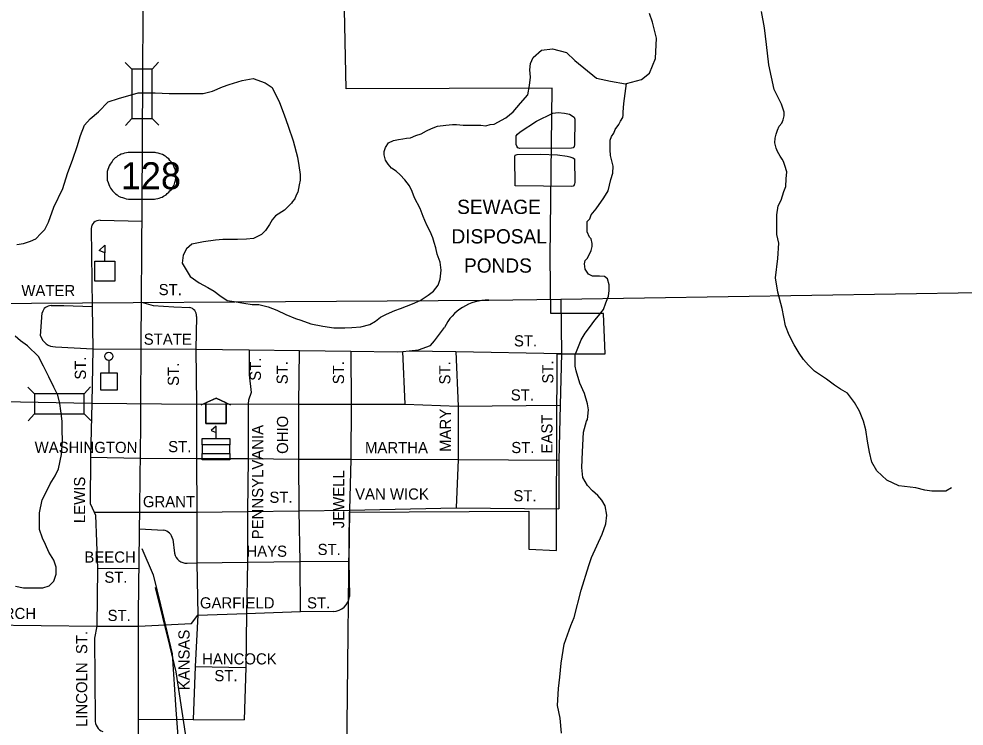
# Model space of a CAD drawing. Extents: x -18.23 to -13.35, y 92.55 to 96.49.
# Drawn here: x -16.418 to -15.291, y 94.144 to 94.987 of the extents above; entities that cross this region are included whole.
import ezdxf

# ---------------------------------------------------------------- set-up
doc = ezdxf.new("R2010")
doc.units = 0
for name, color, linetype in [('PL City Bridges', 7, 'Continuous'), ('PL City City Hall', 7, 'Continuous'), ('PL City City Limits and Fill', 7, 'Continuous'), ('PL City K Route', 7, 'Continuous'), ('PL City K Rte Shields', 7, 'Continuous'), ('PL City Local Rd Street Names', 7, 'Continuous'), ('PL City Local Roads', 7, 'Continuous'), ('PL City Museum', 7, 'Continuous'), ('PL City Post Office', 7, 'Continuous'), ('PL City Railroads', 7, 'Continuous'), ('PL City Rivers', 7, 'Continuous'), ('PL City Schools', 7, 'Continuous'), ('PL City Section Lines', 7, 'Continuous'), ('PL City Sewage Disposal', 7, 'Continuous'), ('PL City Tributaries', 7, 'Continuous')]:
    doc.layers.add(name, color=color, linetype=linetype)

msp = doc.modelspace()

# ---------------------------------------------------------------- linework, layer by layer
at = {"layer": 'PL City Bridges'}
for p, q in [((-16.2912, 94.9349), (-16.2831, 94.9271)), ((-16.2512, 94.9353), (-16.259, 94.9271)), ((-16.2831, 94.8681), (-16.2908, 94.8599)), ((-16.259, 94.8681), (-16.2509, 94.8603)), ((-16.4072, 94.5477), (-16.3991, 94.5399)), ((-16.34, 94.5399), (-16.3322, 94.548)), ((-16.4068, 94.5077), (-16.3991, 94.5158)), ((-16.34, 94.5158), (-16.3318, 94.5081))]:
    msp.add_line(p, q, dxfattribs=at)
for points in [[(-16.259, 94.8681), (-16.259, 94.9271), (-16.2831, 94.9271), (-16.2831, 94.8681), (-16.259, 94.8681)], [(-16.34, 94.5399), (-16.3991, 94.5399), (-16.3991, 94.5158), (-16.34, 94.5158), (-16.34, 94.5399)]]:
    msp.add_lwpolyline(points, dxfattribs=at)
at = {"layer": 'PL City City Hall'}
for p, q in [((-16.2005, 94.5268), (-16.1825, 94.5348)), ((-16.1825, 94.5348), (-16.1654, 94.5268))]:
    msp.add_line(p, q, dxfattribs=at)
msp.add_lwpolyline([(-16.1824, 94.5347), (-16.1948, 94.5292), (-16.1948, 94.5043), (-16.1706, 94.5043), (-16.1706, 94.5292)], close=True, dxfattribs=at)
for points in [[(-16.1909, 94.5043), (-16.1948, 94.5044), (-16.1948, 94.5293)], [(-16.1707, 94.5292), (-16.1707, 94.5043), (-16.191, 94.5043)]]:
    msp.add_lwpolyline(points, dxfattribs=at)
at = {"layer": 'PL City City Limits and Fill'}
for points in [[(-15.7842, 94.7031), (-15.782, 94.9041), (-16.0276, 94.9035), (-16.0328, 95.149), (-16.4208, 95.1485)], [(-15.7768, 94.393), (-15.7761, 94.5876), (-15.7189, 94.5875), (-15.7206, 94.6356), (-15.7835, 94.6356), (-15.7842, 94.7031)], [(-16.029, 93.8917), (-16.0237, 94.3986), (-15.8099, 94.3999), (-15.8096, 94.3547), (-15.7766, 94.3531), (-15.7768, 94.393)]]:
    msp.add_lwpolyline(points, dxfattribs=at)
at = {"layer": 'PL City K Route'}
msp.add_lwpolyline([(-16.2833, 92.6531), (-16.2833, 92.663), (-16.2832, 92.6743), (-16.278, 93.4643), (-16.2776, 93.6506), (-16.2761, 93.9005), (-16.275, 94.0731), (-16.2751, 94.2781), (-16.2735, 94.4056), (-16.2727, 94.4706), (-16.2723, 94.5017), (-16.2722, 94.5256), (-16.2718, 94.5987), (-16.2708, 94.7647), (-16.2686, 95.1498), (-16.2655, 95.6763), (-16.2596, 96.4415)], dxfattribs=at)
at = {"layer": 'PL City K Rte Shields'}
msp.add_lwpolyline([(-16.2582, 94.8276), (-16.2851, 94.8276), (-16.2874, 94.8276), (-16.2895, 94.8271), (-16.2918, 94.8269), (-16.2939, 94.8261), (-16.2957, 94.8254), (-16.298, 94.8244), (-16.2999, 94.8235), (-16.3014, 94.8221), (-16.3029, 94.8212), (-16.3041, 94.8201), (-16.3058, 94.8185), (-16.3067, 94.8168), (-16.3079, 94.8153), (-16.3088, 94.8138), (-16.31, 94.8117), (-16.3111, 94.8093), (-16.3118, 94.8074), (-16.3124, 94.8049), (-16.3126, 94.8026), (-16.3126, 94.7998), (-16.3126, 94.7975), (-16.3124, 94.7945), (-16.3115, 94.7918), (-16.3107, 94.7894), (-16.3098, 94.7875), (-16.3086, 94.785), (-16.3073, 94.7835), (-16.306, 94.7818), (-16.3043, 94.7797), (-16.3024, 94.7782), (-16.3007, 94.7771), (-16.299, 94.7757), (-16.2961, 94.7744), (-16.2944, 94.7738), (-16.292, 94.7731), (-16.2899, 94.7725), (-16.2872, 94.7721), (-16.2851, 94.7721), (-16.2582, 94.7721), (-16.2562, 94.7721), (-16.2543, 94.7725), (-16.2522, 94.7727), (-16.2507, 94.7731), (-16.2486, 94.774), (-16.2471, 94.7744), (-16.2454, 94.7754), (-16.2437, 94.7765), (-16.2423, 94.7772), (-16.2408, 94.7786), (-16.2389, 94.7801), (-16.2378, 94.7818), (-16.2359, 94.7835), (-16.2342, 94.7862), (-16.2327, 94.7888), (-16.2319, 94.7918), (-16.2312, 94.7943), (-16.2308, 94.7968), (-16.2306, 94.7994), (-16.2308, 94.8017), (-16.231, 94.8043), (-16.2312, 94.8064), (-16.2319, 94.8079), (-16.2325, 94.81), (-16.2336, 94.8125), (-16.2348, 94.8147), (-16.2363, 94.8166), (-16.2376, 94.8182), (-16.2391, 94.8199), (-16.241, 94.8212), (-16.2423, 94.8225), (-16.2444, 94.824), (-16.2467, 94.8252), (-16.2492, 94.8261), (-16.2518, 94.8269), (-16.2541, 94.8272), (-16.2552, 94.8274), (-16.2565, 94.8276)], close=True, dxfattribs=at)
at = {"layer": 'PL City Local Roads'}
for points in [[(-16.3208, 94.7468), (-16.2709, 94.7457)], [(-16.3317, 94.7369), (-16.3303, 94.6438), (-16.3296, 94.5933), (-16.3307, 94.5288), (-16.3322, 94.4642), (-16.3327, 94.4091), (-16.3282, 94.3988), (-16.3265, 94.395), (-16.3239, 94.3315), (-16.3249, 94.2629), (-16.3276, 94.2484), (-16.3269, 94.1514)], [(-15.8575, 94.6515), (-15.7715, 94.6526), (-15.2728, 94.6608), (-14.9164, 94.6651), (-14.396, 94.6666)], [(-16.3793, 94.6451), (-16.3642, 94.6453), (-16.3303, 94.6438)], [(-16.2715, 94.6493), (-16.2575, 94.6451), (-16.233, 94.6437), (-16.2144, 94.6429)], [(-15.7715, 94.6526), (-15.7708, 94.5881), (-15.7723, 94.5262), (-15.7739, 94.4606), (-15.7739, 94.4028)], [(-16.3919, 94.6088), (-16.39, 94.6365)], [(-16.2059, 94.6322), (-16.2069, 94.593), (-16.2061, 94.5274), (-16.2061, 94.4627), (-16.2054, 94.3987), (-16.2054, 94.3383), (-16.2046, 94.2758), (-16.2074, 94.2146), (-16.21, 94.1516)], [(-15.9524, 94.5911), (-15.9414, 94.5921), (-15.9268, 94.5975), (-15.9223, 94.6029), (-15.9104, 94.6189)], [(-16.3741, 94.5959), (-16.3296, 94.5933), (-16.2069, 94.593), (-16.1433, 94.5921), (-16.0832, 94.5914), (-16.0221, 94.5906), (-15.9669, 94.5899), (-15.9598, 94.5905), (-15.9524, 94.5911), (-15.8967, 94.5902), (-15.7708, 94.5881)], [(-16.1433, 94.5921), (-16.1431, 94.5626), (-16.1408, 94.5416), (-16.1408, 94.5416), (-16.144, 94.5321), (-16.1443, 94.5281), (-16.1443, 94.4627), (-16.145, 94.3994), (-16.145, 94.3391), (-16.1465, 94.278), (-16.1473, 94.2136), (-16.149, 94.1513)], [(-16.0839, 94.5274), (-16.0832, 94.5914)], [(-16.0221, 94.5906), (-16.0214, 94.5274), (-16.0221, 94.462), (-16.0236, 94.4013), (-16.0243, 94.3405), (-16.0236, 94.2983)], [(-15.957, 94.5277), (-15.9598, 94.5905)], [(-15.8967, 94.5902), (-15.8941, 94.5251), (-15.8941, 94.4616), (-15.8962, 94.4039)], [(-17.2471, 94.5744), (-17.1231, 94.5733), (-16.8048, 94.5742), (-16.7672, 94.5723), (-16.7478, 94.5688), (-16.7305, 94.5629), (-16.7015, 94.5509), (-16.6792, 94.5427), (-16.6607, 94.5371), (-16.6444, 94.5344), (-16.6236, 94.5325), (-16.5227, 94.5324), (-16.3307, 94.5288), (-16.2061, 94.5274), (-16.1443, 94.5281), (-16.0839, 94.5274), (-16.0214, 94.5274), (-15.957, 94.5277), (-15.8941, 94.5251), (-15.7723, 94.5262)], [(-16.0839, 94.462), (-16.0839, 94.5274)], [(-16.3322, 94.4642), (-16.2728, 94.4632), (-16.2061, 94.4627), (-16.1443, 94.4627), (-16.0839, 94.462), (-16.0221, 94.462), (-15.8941, 94.4616), (-15.7739, 94.4606)], [(-16.0835, 94.4002), (-16.0839, 94.462)], [(-16.3282, 94.3988), (-16.2054, 94.3987), (-16.145, 94.3994), (-16.0835, 94.4002), (-16.0236, 94.4013), (-15.8962, 94.4039), (-15.7739, 94.4028)], [(-16.0825, 94.3398), (-16.0835, 94.4002)], [(-16.2739, 94.3789), (-16.2453, 94.3773)], [(-16.2344, 94.3664), (-16.2323, 94.3498)], [(-16.2172, 94.3378), (-16.2054, 94.3383), (-16.145, 94.3391), (-16.0825, 94.3398), (-16.0243, 94.3405)], [(-16.0818, 94.2802), (-16.0825, 94.3398)], [(-16.3239, 94.3315), (-16.2744, 94.3321)], [(-16.458, 94.2643), (-16.3249, 94.2629), (-16.2751, 94.2629), (-16.212, 94.266), (-16.2046, 94.2758), (-16.1465, 94.278), (-16.0818, 94.2802), (-16.043, 94.2806)], [(-16.2074, 94.2146), (-16.1473, 94.2136)], [(-16.275, 94.1519), (-16.21, 94.1516), (-16.149, 94.1513)]]:
    msp.add_lwpolyline(points, dxfattribs=at)
for centre, radius, start, end in [((-16.3212, 94.7363), 0.0105, 87.6642, 176.611), ((-16.3795, 94.6344), 0.0106, 88.7534, 168.9062), ((-15.8584, 94.5938), 0.0577, 89.0876, 154.1685), ((-16.2164, 94.6326), 0.0105, 357.6296, 78.9473), ((-16.3744, 94.6142), 0.0183, 197.0769, 270.9131), ((-16.247, 94.3648), 0.0127, 7.4809, 82.5191), ((-16.2175, 94.3529), 0.0151, 192.1001, 271.0637), ((-16.0431, 94.3001), 0.0196, 270.2809, 354.7481), ((-16.3128, 94.1504), 0.0141, 175.9738, 250.3202)]:
    msp.add_arc(centre, radius, start, end, dxfattribs=at)
at = {"layer": 'PL City Museum'}
msp.add_line((-16.1827, 94.4869), (-16.1827, 94.4937), dxfattribs=at)
for points in [[(-16.1827, 94.4937), (-16.1827, 94.5013), (-16.1886, 94.4962)], [(-16.1664, 94.4867), (-16.1664, 94.4791), (-16.1993, 94.4791), (-16.1993, 94.4867)], [(-16.1664, 94.4688), (-16.1664, 94.4612), (-16.1993, 94.4612), (-16.1993, 94.4688)]]:
    msp.add_lwpolyline(points, close=True, dxfattribs=at)
msp.add_lwpolyline([(-16.1664, 94.477), (-16.1664, 94.4791), (-16.1993, 94.4791), (-16.1993, 94.4688), (-16.1664, 94.4688), (-16.1664, 94.4773)], dxfattribs=at)
at = {"layer": 'PL City Post Office'}
msp.add_line((-16.3103, 94.5642), (-16.3103, 94.5799), dxfattribs=at)
msp.add_lwpolyline([(-16.3202, 94.5444), (-16.3202, 94.5647), (-16.3006, 94.5647), (-16.3006, 94.5444)], close=True, dxfattribs=at)
msp.add_circle((-16.3105, 94.5846), 0.00492, dxfattribs=at)
at = {"layer": 'PL City Railroads'}
for points in [[(-16.2713, 94.3554), (-16.2578, 94.324), (-16.2488, 94.2882), (-16.2352, 94.23), (-16.2307, 94.1629), (-16.2216, 94.042), (-16.2077, 93.8541), (-16.1986, 93.7377), (-16.1896, 93.7063), (-16.1672, 93.6525), (-16.0908, 93.4779), (-16.046, 93.4108), (-15.9521, 93.2989), (-15.8445, 93.2049), (-15.7686, 93.1645), (-15.7015, 93.1331), (-15.6436, 93.1286), (-15.572, 93.124), (-15.5006, 93.1239), (-15.398, 93.1327), (-15.224, 93.1325)], [(-16.1892, 93.7066), (-16.1937, 93.7253), (-16.1989, 93.766), (-16.205, 93.8773), (-16.2075, 93.9161), (-16.2113, 93.9926), (-16.2148, 94.0564), (-16.219, 94.1348), (-16.2303, 94.2084), (-16.2377, 94.2398), (-16.2548, 94.3089)]]:
    msp.add_lwpolyline(points, dxfattribs=at)
at = {"layer": 'PL City Rivers'}
for points in [[(-15.6934, 94.91), (-15.6753, 94.9147), (-15.6657, 94.9223), (-15.6587, 94.9395), (-15.6576, 94.9637), (-15.6623, 94.983), (-15.666, 94.9934)], [(-16.4203, 94.7177), (-16.4124, 94.7191), (-16.4038, 94.7218), (-16.3975, 94.7246), (-16.3916, 94.7308), (-16.3868, 94.7356), (-16.3825, 94.7445), (-16.3761, 94.7625), (-16.3653, 94.7845), (-16.36, 94.8024), (-16.3535, 94.8197), (-16.3482, 94.8348), (-16.3444, 94.8479), (-16.3396, 94.8603), (-16.3326, 94.8679), (-16.323, 94.8761), (-16.3113, 94.8878), (-16.2991, 94.8919), (-16.2756, 94.8988), (-16.2554, 94.8987), (-16.2384, 94.8979), (-16.2203, 94.8979), (-16.198, 94.8978), (-16.1868, 94.9005), (-16.1751, 94.906), (-16.1671, 94.9087), (-16.1517, 94.9135), (-16.1384, 94.9156), (-16.1241, 94.9107), (-16.1156, 94.9051), (-16.1071, 94.8872), (-16.1013, 94.8726), (-16.0966, 94.8588), (-16.0908, 94.8416), (-16.0855, 94.8222), (-16.084, 94.8119), (-16.0824, 94.8015), (-16.0824, 94.7946), (-16.0835, 94.7891), (-16.0851, 94.7801), (-16.0873, 94.7767), (-16.0889, 94.7725), (-16.0916, 94.7691), (-16.0926, 94.767), (-16.1012, 94.7588), (-16.1118, 94.7519), (-16.1156, 94.7471), (-16.1188, 94.7416), (-16.1236, 94.7347), (-16.1284, 94.7299), (-16.138, 94.7251), (-16.1465, 94.7244), (-16.1571, 94.7238), (-16.1656, 94.7238), (-16.1747, 94.7238), (-16.1832, 94.7232), (-16.1975, 94.7211), (-16.2114, 94.7184), (-16.2178, 94.7129), (-16.222, 94.7053), (-16.2231, 94.6957), (-16.2136, 94.6798), (-16.203, 94.6722), (-16.1924, 94.6666), (-16.185, 94.6624), (-16.1781, 94.6569), (-16.1696, 94.6513), (-16.1611, 94.6499), (-16.1494, 94.6478), (-16.1398, 94.6464), (-16.1318, 94.6464), (-16.1207, 94.6436), (-16.1101, 94.6394), (-16.0994, 94.6346), (-16.0878, 94.6297), (-16.0814, 94.6276), (-16.0697, 94.6234), (-16.0554, 94.6206), (-16.0421, 94.6185), (-16.0293, 94.6185), (-16.0208, 94.6191), (-16.0102, 94.6198), (-15.9995, 94.6225), (-15.9926, 94.6266), (-15.9867, 94.6314), (-15.9793, 94.6349), (-15.9697, 94.639), (-15.9628, 94.6417), (-15.9558, 94.6444), (-15.9484, 94.6472), (-15.9393, 94.6513), (-15.9297, 94.6575), (-15.9234, 94.6623), (-15.918, 94.6692), (-15.9153, 94.6767), (-15.9142, 94.6871), (-15.9153, 94.6968), (-15.919, 94.7064), (-15.9205, 94.714), (-15.9226, 94.7202), (-15.9242, 94.7258), (-15.9274, 94.7334), (-15.9311, 94.7403), (-15.9337, 94.7465), (-15.9358, 94.7513), (-15.9395, 94.761), (-15.9459, 94.7735), (-15.949, 94.7811), (-15.9522, 94.788), (-15.9575, 94.7949), (-15.9633, 94.8011), (-15.9681, 94.8053), (-15.9734, 94.8087), (-15.9776, 94.8136), (-15.9808, 94.8184), (-15.9824, 94.8246), (-15.9824, 94.8288), (-15.9808, 94.8336), (-15.977, 94.8391), (-15.9712, 94.8419), (-15.9653, 94.8432), (-15.96, 94.8439), (-15.9557, 94.8446), (-15.9509, 94.8452), (-15.9445, 94.848), (-15.9382, 94.85), (-15.9318, 94.8535), (-15.9259, 94.8562), (-15.9185, 94.8589), (-15.9089, 94.8603), (-15.9009, 94.8609), (-15.8961, 94.8609), (-15.8881, 94.8602), (-15.8818, 94.8602), (-15.877, 94.8602), (-15.8711, 94.8602), (-15.8669, 94.8601), (-15.861, 94.8594), (-15.8557, 94.8608), (-15.8509, 94.8615), (-15.8371, 94.869), (-15.8285, 94.8759), (-15.8195, 94.8862), (-15.8109, 94.8965), (-15.8088, 94.9076), (-15.8077, 94.9172), (-15.8087, 94.9262), (-15.8076, 94.9338), (-15.8044, 94.9407), (-15.7948, 94.9496), (-15.7815, 94.951), (-15.765, 94.9468), (-15.755, 94.9371), (-15.729, 94.9163), (-15.7125, 94.9128), (-15.6944, 94.9093), (-15.6934, 94.91)], [(-16.4217, 94.3106), (-16.4121, 94.3085), (-16.401, 94.3084), (-16.3893, 94.3084), (-16.3818, 94.3111), (-16.376, 94.3166), (-16.3733, 94.3249), (-16.3732, 94.3332), (-16.3759, 94.3415), (-16.3822, 94.3512), (-16.3859, 94.3602), (-16.3896, 94.3678), (-16.3933, 94.3781), (-16.3933, 94.3878), (-16.3932, 94.3981), (-16.39, 94.4133), (-16.3862, 94.4209), (-16.3804, 94.4326), (-16.3745, 94.4422), (-16.3707, 94.4505), (-16.3669, 94.4677), (-16.3658, 94.4836), (-16.3663, 94.4974), (-16.3663, 94.5071), (-16.3678, 94.5195), (-16.3689, 94.5285), (-16.3715, 94.5382), (-16.3762, 94.5478), (-16.3821, 94.5603), (-16.3884, 94.5727), (-16.3942, 94.5845), (-16.4075, 94.5969), (-16.4159, 94.6032), (-16.4223, 94.6087)]]:
    msp.add_lwpolyline(points, dxfattribs=at)
at = {"layer": 'PL City Schools'}
msp.add_line((-16.3152, 94.6982), (-16.3152, 94.7081), dxfattribs=at)
for points in [[(-16.3152, 94.7081), (-16.3222, 94.7109), (-16.3152, 94.717)], [(-16.3273, 94.6742), (-16.3273, 94.6982), (-16.3033, 94.6982), (-16.3033, 94.6742)]]:
    msp.add_lwpolyline(points, close=True, dxfattribs=at)
at = {"layer": 'PL City Section Lines'}
msp.add_lwpolyline([(-16.5846, 94.6469), (-15.8575, 94.6515)], dxfattribs=at)
at = {"layer": 'PL City Sewage Disposal'}
for points in [[(-15.8247, 94.8473), (-15.8234, 94.8496), (-15.8199, 94.8524), (-15.8005, 94.8649), (-15.781, 94.8745), (-15.7749, 94.8752), (-15.7674, 94.8746), (-15.7614, 94.8731), (-15.7558, 94.8698), (-15.7547, 94.8673), (-15.7552, 94.8366), (-15.7555, 94.8348), (-15.7568, 94.8332), (-15.759, 94.8327), (-15.8206, 94.8324), (-15.8227, 94.8332), (-15.824, 94.8351), (-15.8247, 94.8372)], [(-15.8265, 94.8223), (-15.8259, 94.8245), (-15.8237, 94.8251), (-15.7959, 94.8255), (-15.7754, 94.8247), (-15.7639, 94.8231), (-15.7608, 94.8223), (-15.7572, 94.8213), (-15.7554, 94.8202), (-15.7551, 94.8191), (-15.7549, 94.7917), (-15.7552, 94.7903), (-15.7559, 94.788), (-15.7569, 94.7873), (-15.7583, 94.7869), (-15.8259, 94.7878)]]:
    msp.add_lwpolyline(points, close=True, dxfattribs=at)
at = {"layer": 'PL City Tributaries'}
for points in [[(-15.3057, 94.4277), (-15.3126, 94.4236), (-15.3291, 94.4237), (-15.3376, 94.4251), (-15.3482, 94.4279), (-15.3684, 94.43), (-15.3827, 94.437), (-15.3949, 94.448), (-15.4008, 94.4584), (-15.4034, 94.4701), (-15.406, 94.4833), (-15.4081, 94.4971), (-15.4107, 94.5074), (-15.4155, 94.5192), (-15.4213, 94.5295), (-15.4297, 94.5406), (-15.4382, 94.5455), (-15.4451, 94.5503), (-15.4547, 94.5573), (-15.469, 94.567), (-15.4764, 94.5739), (-15.4823, 94.5808), (-15.4876, 94.5884), (-15.4934, 94.5981), (-15.4992, 94.6098), (-15.5039, 94.6209), (-15.5076, 94.6416), (-15.5129, 94.661), (-15.5155, 94.6782), (-15.5127, 94.701), (-15.5116, 94.7196), (-15.5142, 94.73), (-15.5142, 94.7396), (-15.5142, 94.7534), (-15.5125, 94.7638), (-15.5088, 94.7707), (-15.5056, 94.781), (-15.5034, 94.7872), (-15.5029, 94.7962), (-15.5023, 94.8045), (-15.5044, 94.8121), (-15.506, 94.8169), (-15.5076, 94.8197), (-15.5102, 94.8231), (-15.5134, 94.8286), (-15.515, 94.8328), (-15.5165, 94.839), (-15.516, 94.8445), (-15.5149, 94.8494), (-15.5133, 94.8542), (-15.5112, 94.859), (-15.508, 94.8624), (-15.5064, 94.8666), (-15.5053, 94.8714), (-15.5053, 94.8756), (-15.5084, 94.8852), (-15.5174, 94.9025), (-15.5237, 94.9322), (-15.5263, 94.9564), (-15.5289, 94.9764), (-15.5325, 94.9957)], [(-15.7708, 94.1352), (-15.7724, 94.1532), (-15.7755, 94.1684), (-15.7744, 94.1884), (-15.7728, 94.2022), (-15.7711, 94.2187), (-15.7678, 94.2415), (-15.7636, 94.2525), (-15.7598, 94.2636), (-15.7555, 94.2732), (-15.7474, 94.3056), (-15.7383, 94.3353), (-15.7351, 94.3449), (-15.7222, 94.3725), (-15.7179, 94.3849), (-15.7168, 94.3952), (-15.7189, 94.4063), (-15.7226, 94.4132), (-15.7274, 94.4187), (-15.7338, 94.4243), (-15.7396, 94.4305), (-15.7454, 94.4402), (-15.7464, 94.4519), (-15.7458, 94.4705), (-15.7447, 94.494), (-15.7409, 94.5071), (-15.7399, 94.5092), (-15.7388, 94.5209), (-15.7398, 94.5278), (-15.7435, 94.5402), (-15.7488, 94.5527), (-15.7535, 94.5672), (-15.7545, 94.5727), (-15.7545, 94.5865), (-15.7513, 94.5941), (-15.7475, 94.6044), (-15.7427, 94.612), (-15.7374, 94.6189), (-15.731, 94.6278), (-15.7267, 94.6327), (-15.7208, 94.6402), (-15.7181, 94.6485), (-15.7149, 94.6561), (-15.7138, 94.663), (-15.7138, 94.6699), (-15.7159, 94.6768), (-15.7196, 94.6796), (-15.7255, 94.6803), (-15.7292, 94.6803), (-15.734, 94.6803), (-15.7372, 94.6817), (-15.7388, 94.6824), (-15.7425, 94.6886), (-15.7435, 94.6948), (-15.7424, 94.699), (-15.7403, 94.701), (-15.7376, 94.7065), (-15.7355, 94.7107), (-15.7344, 94.7155), (-15.7344, 94.7189), (-15.7354, 94.7245), (-15.7376, 94.7265), (-15.7402, 94.7328), (-15.7402, 94.7383), (-15.7402, 94.7452), (-15.737, 94.7486), (-15.7354, 94.7534), (-15.7295, 94.7603), (-15.7204, 94.7734), (-15.7151, 94.7817), (-15.7118, 94.7955), (-15.7097, 94.8031), (-15.7091, 94.8113), (-15.7107, 94.8175), (-15.7123, 94.8238), (-15.7128, 94.8307), (-15.7128, 94.8362), (-15.7127, 94.8424), (-15.7111, 94.8465), (-15.7085, 94.8507), (-15.7068, 94.8548), (-15.7026, 94.861), (-15.7004, 94.8651), (-15.6978, 94.8693), (-15.6972, 94.872), (-15.6972, 94.8755), (-15.6966, 94.8858), (-15.6934, 94.91)]]:
    msp.add_lwpolyline(points, dxfattribs=at)

# ---------------------------------------------------------------- texts
at = {"layer": 'PL City K Rte Shields'}
msp.add_text('128', height=0.0322, rotation=359.9515, dxfattribs=at).set_placement((-16.2963, 94.7838))
at = {"layer": 'PL City Local Rd Street Names'}
for s, rotation, p in [('WATER', 359.9088, (-16.4148, 94.6564)), ('ST.', 359.8999, (-16.2511, 94.6575)), ('STATE', 359.9246, (-16.2689, 94.5984)), ('ST.', 359.8999, (-15.8275, 94.5964)), ('ST.', 89.9351, (-16.3378, 94.5567)), ('ST.', 89.9439, (-16.1292, 94.5554)), ('ST.', 89.9425, (-16.0972, 94.5512)), ('ST.', 89.9425, (-16.0301, 94.5512)), ('ST.', 89.9158, (-15.9033, 94.551)), ('ST.', 89.8974, (-15.7805, 94.552)), ('ST.', 89.9471, (-16.227, 94.5493)), ('ST.', 359.9043, (-15.8313, 94.5319)), ('MARY', 89.9277, (-15.9027, 94.4706)), ('OHIO', 89.9631, (-16.0968, 94.4682)), ('EAST', 89.9038, (-15.7816, 94.4687)), ('PENNSYLVANIA', 89.9825, (-16.1265, 94.3664)), ('WASHINGTON', 359.9561, (-16.399, 94.4694)), ('ST.', 359.9685, (-16.2398, 94.4703)), ('MARTHA', 359.9396, (-16.0051, 94.4691)), ('ST.', 359.9101, (-15.8307, 94.4692)), ('JEWELL', 89.95, (-16.0299, 94.3796)), ('LEWIS', 89.9661, (-16.3388, 94.3857)), ('GRANT', 359.9789, (-16.2699, 94.4047)), ('ST.', 359.9742, (-16.1191, 94.4099)), ('VAN WICK', 359.9478, (-16.0169, 94.4138)), ('ST.', 359.9158, (-15.8282, 94.4117)), ('BEECH', 359.9841, (-16.3397, 94.3386)), ('HAYS', 359.9841, (-16.1465, 94.3456)), ('ST.', 359.9734, (-16.0616, 94.3477)), ('ST.', 359.9734, (-16.3159, 94.3146)), ('GARFIELD', 359.9898, (-16.2019, 94.284)), ('ST.', 359.981, (-16.0742, 94.284)), ('BIRCH', 359.9528, (-16.4526, 94.2714)), ('ST.', 359.989, (-16.312, 94.269)), ('LINCOLN  ST.', 89.9786, (-16.3363, 94.1426)), ('KANSAS', 89.9905, (-16.2143, 94.1865)), ('HANCOCK', 359.992, (-16.1993, 94.2172)), ('ST.', 359.989, (-16.1847, 94.1972))]:
    msp.add_text(s, height=0.0133, rotation=rotation, dxfattribs=at).set_placement(p)
at = {"layer": 'PL City Sewage Disposal'}
for s, p in [('SEWAGE', (-15.8952, 94.7543)), ('DISPOSAL', (-15.902, 94.7191)), ('PONDS', (-15.887, 94.6843))]:
    msp.add_text(s, height=0.017, dxfattribs=at).set_placement(p)

doc.saveas('drawing.dxf')
